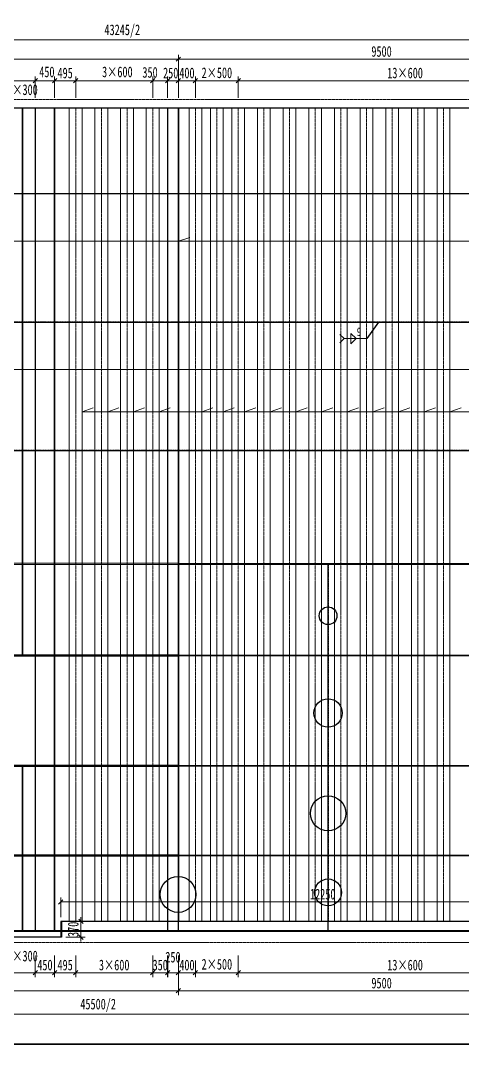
# Model space of a CAD drawing. Header units: millimetres. Extents: x -89049 to 410567, y -307459 to -100425.
# Drawn here: x 61038 to 71366, y -138781 to -114713 of the extents above; entities that cross this region are included whole.
import ezdxf
from ezdxf.enums import TextEntityAlignment as Align

# ---------------------------------------------------------------- set-up
doc = ezdxf.new("R2010")
doc.units = ezdxf.units.MM
doc.linetypes.add('CENTER2', pattern=[28.575, 19.05, -3.175, 3.175, -3.175])
doc.linetypes.add('DASHED', pattern=[0.75, 0.5, -0.25])
doc.layers.get('Defpoints').update_dxf_attribs({"color": 8})
for name, color, linetype, lineweight in [('Dim', 4, 'Continuous', 15), ('中心线', 2, 'CENTER2', 15), ('细实线', 4, 'Continuous', 15), ('虚线', 7, 'DASHED', 13), ('钢板粗线', 1, 'Continuous', 25)]:
    doc.layers.add(name, color=color, linetype=linetype, lineweight=lineweight)
doc.layers.add('Text', color=4, linetype='Continuous')
doc.styles.add('111', font='', dxfattribs={"width": 0.7})
doc.styles.add('SMEDI', font='', dxfattribs={"width": 0.75})
doc.styles.get("Standard").update_dxf_attribs({"font": ''})
doc.styles.get('111').set_extended_font_data('仿宋_GB2312')
doc.styles.get('SMEDI').set_extended_font_data('仿宋_GB2312')
doc.styles.get('Standard').set_extended_font_data('仿宋_GB2312')
doc.dimstyles.new('200', dxfattribs={"dimscale": 0, "dimtxt": 2.5, "dimasz": 1, "dimexe": 1, "dimexo": 1, "dimgap": 0.6, "dimtad": 1, "dimdec": 0, "dimdsep": 46, "dimtxsty": '111', "dimblk": 'OBLIQUE', "dimcen": 0, "dimclrd": 4, "dimclre": 4, "dimclrt": 4, "dimadec": 1, "dimazin": 2, "dimtfac": 1, "dimtdec": 0, "dimtix": 1, "dimtmove": 2, "dimatfit": 3, "dimfxl": 4, "dimfxlon": 1, "dimtolj": 1, "dimlwd": -1, "dimlwe": -1, "dimarcsym": 0})
doc.dimstyles.new('MSteel_1.0_1.0', dxfattribs={"dimtxt": 3, "dimasz": 1.2, "dimexe": 1, "dimexo": 1, "dimgap": 1, "dimtad": 3, "dimtoh": 1, "dimdec": 0, "dimzin": 0, "dimdsep": 46, "dimtxsty": 'Standard', "dimblk": 'ARCHTICK', "dimcen": 0.09, "dimclrd": 3, "dimclre": 3, "dimadec": 0, "dimazin": 0, "dimtfac": 1, "dimtdec": 4, "dimtofl": 0, "dimtmove": 0, "dimatfit": 3, "dimfxl": 1, "dimtolj": 1, "dimtzin": 0, "dimarcsym": 0})

# ---------------------------------------------------------------- blocks, each defined once
blk = doc.blocks.new('_Oblique')
at = {"color": 0, "linetype": 'ByBlock', "lineweight": -2}
blk.add_line((-0.5, -0.5), (0.5, 0.5), dxfattribs=at)
blk = doc.blocks.new('*D169')
at = {"layer": 'Defpoints', "color": 0, "transparency": 16777216}
for p in [(74226, -115614), (74226, -116066), (64726, -116828)]:
    blk.add_point(p, dxfattribs=at)
at = {"layer": '细实线', "color": 4, "transparency": 16777216}
for p, q in [((64726, -116014), (64726, -115514)), ((74226, -115966), (74226, -115514)), ((64726, -115614), (74226, -115614))]:
    blk.add_line(p, q, dxfattribs=at)
at = {"layer": '细实线', "color": 4, "transparency": 16777216, "xscale": 99.99999999999999, "yscale": 99.99999999999999, "zscale": 99.99999999999999, "rotation": 180}
blk.add_blockref('_Oblique', (64726, -115614), dxfattribs=at)
at = {"layer": '细实线', "color": 4, "transparency": 16777216, "xscale": 99.99999999999999, "yscale": 99.99999999999999, "zscale": 99.99999999999999}
blk.add_blockref('_Oblique', (74226, -115614), dxfattribs=at)
at = {"layer": '细实线', "color": 4, "transparency": 16777216, "insert": (69476, -115435), "char_height": 250, "attachment_point": 5, "style": '111'}
blk.add_mtext('\\A1;9500', dxfattribs=at)
blk = doc.blocks.new('*D171')
at = {"layer": 'Defpoints', "color": 0, "transparency": 16777216}
for p in [(73926, -116117), (73926, -116395), (66126, -116823)]:
    blk.add_point(p, dxfattribs=at)
at = {"layer": '细实线', "color": 4, "transparency": 16777216}
for p, q in [((66126, -116517), (66126, -116017)), ((66126, -116117), (73926, -116117)), ((73926, -116295), (73926, -116017))]:
    blk.add_line(p, q, dxfattribs=at)
at = {"layer": '细实线', "color": 4, "transparency": 16777216, "xscale": 99.99999999999999, "yscale": 99.99999999999999, "zscale": 99.99999999999999, "rotation": 180}
blk.add_blockref('_Oblique', (66126, -116117), dxfattribs=at)
at = {"layer": '细实线', "color": 4, "transparency": 16777216, "xscale": 99.99999999999999, "yscale": 99.99999999999999, "zscale": 99.99999999999999}
blk.add_blockref('_Oblique', (73926, -116117), dxfattribs=at)
at = {"layer": '细实线', "color": 4, "transparency": 16777216, "insert": (70026, -115938), "char_height": 250, "attachment_point": 5, "style": '111'}
blk.add_mtext('\\A1;13×600', dxfattribs=at)
blk = doc.blocks.new('*D172')
at = {"layer": 'Defpoints', "color": 0, "transparency": 16777216}
for p in [(64726, -116117), (65126, -116500), (64726, -116828)]:
    blk.add_point(p, dxfattribs=at)
at = {"layer": '细实线', "color": 4, "transparency": 16777216}
for p, q in [((64726, -116117), (64626, -116117)), ((64726, -116517), (64726, -116017)), ((65126, -116117), (64726, -116117)), ((65126, -116400), (65126, -116017)), ((65126, -116117), (65226, -116117))]:
    blk.add_line(p, q, dxfattribs=at)
at = {"layer": '细实线', "color": 4, "transparency": 16777216, "xscale": 99.99999999999999, "yscale": 99.99999999999999, "zscale": 99.99999999999999}
blk.add_blockref('_Oblique', (64726, -116117), dxfattribs=at)
at = {"layer": '细实线', "color": 4, "transparency": 16777216, "xscale": 99.99999999999999, "yscale": 99.99999999999999, "zscale": 99.99999999999999, "rotation": 180}
blk.add_blockref('_Oblique', (65126, -116117), dxfattribs=at)
at = {"layer": '细实线', "color": 4, "transparency": 16777216, "insert": (64926, -115938), "char_height": 250, "attachment_point": 5, "style": '111'}
blk.add_mtext('\\A1;400', dxfattribs=at)
blk = doc.blocks.new('*D174')
at = {"layer": 'Defpoints', "color": 0, "transparency": 16777216}
for p in [(64476, -116117), (64476, -116848), (64726, -116828)]:
    blk.add_point(p, dxfattribs=at)
at = {"layer": '细实线', "color": 4, "transparency": 16777216}
for p, q in [((64476, -116517), (64476, -116017)), ((64726, -116117), (64476, -116117)), ((64726, -116517), (64726, -116017))]:
    blk.add_line(p, q, dxfattribs=at)
at = {"layer": '细实线', "color": 4, "transparency": 16777216, "xscale": 99.99999999999999, "yscale": 99.99999999999999, "zscale": 99.99999999999999, "rotation": 180}
blk.add_blockref('_Oblique', (64476, -116117), dxfattribs=at)
at = {"layer": '细实线', "color": 4, "transparency": 16777216, "xscale": 99.99999999999999, "yscale": 99.99999999999999, "zscale": 99.99999999999999}
blk.add_blockref('_Oblique', (64726, -116117), dxfattribs=at)
at = {"layer": '细实线', "color": 4, "transparency": 16777216, "insert": (64547, -115938), "char_height": 250, "attachment_point": 5, "style": '111'}
blk.add_mtext('\\A1;250', dxfattribs=at)
blk = doc.blocks.new('*D175')
at = {"layer": 'Defpoints', "color": 0, "transparency": 16777216}
for p in [(64126, -116117), (62327, -116880), (64126, -116853)]:
    blk.add_point(p, dxfattribs=at)
at = {"layer": '细实线', "color": 4, "transparency": 16777216}
for p, q in [((62327, -116517), (62327, -116017)), ((62327, -116117), (64126, -116117)), ((64126, -116517), (64126, -116017))]:
    blk.add_line(p, q, dxfattribs=at)
at = {"layer": '细实线', "color": 4, "transparency": 16777216, "xscale": 99.99999999999999, "yscale": 99.99999999999999, "zscale": 99.99999999999999, "rotation": 180}
blk.add_blockref('_Oblique', (62327, -116117), dxfattribs=at)
at = {"layer": '细实线', "color": 4, "transparency": 16777216, "xscale": 99.99999999999999, "yscale": 99.99999999999999, "zscale": 99.99999999999999}
blk.add_blockref('_Oblique', (64126, -116117), dxfattribs=at)
at = {"layer": '细实线', "color": 4, "transparency": 16777216, "insert": (63300, -115913), "char_height": 250, "attachment_point": 5, "style": '111'}
blk.add_mtext('\\A1;3×600', dxfattribs=at)
blk = doc.blocks.new('*D176')
at = {"layer": 'Defpoints', "color": 0, "transparency": 16777216}
for p in [(65126, -116117), (66126, -116485), (65126, -116833)]:
    blk.add_point(p, dxfattribs=at)
at = {"layer": '细实线', "color": 4, "transparency": 16777216}
for p, q in [((65126, -116517), (65126, -116017)), ((66126, -116117), (65126, -116117)), ((66126, -116385), (66126, -116017))]:
    blk.add_line(p, q, dxfattribs=at)
at = {"layer": '细实线', "color": 4, "transparency": 16777216, "xscale": 99.99999999999999, "yscale": 99.99999999999999, "zscale": 99.99999999999999, "rotation": 180}
blk.add_blockref('_Oblique', (65126, -116117), dxfattribs=at)
at = {"layer": '细实线', "color": 4, "transparency": 16777216, "xscale": 99.99999999999999, "yscale": 99.99999999999999, "zscale": 99.99999999999999}
blk.add_blockref('_Oblique', (66126, -116117), dxfattribs=at)
at = {"layer": '细实线', "color": 4, "transparency": 16777216, "insert": (65626, -115934), "char_height": 250, "attachment_point": 5, "style": '111'}
blk.add_mtext('\\A1;2×500', dxfattribs=at)
blk = doc.blocks.new('*D177')
at = {"layer": 'Defpoints', "color": 0, "transparency": 16777216}
for p in [(64126, -116117), (64126, -116853), (64476, -116828)]:
    blk.add_point(p, dxfattribs=at)
at = {"layer": '细实线', "color": 4, "transparency": 16777216}
for p, q in [((64126, -116517), (64126, -116017)), ((64476, -116117), (64126, -116117)), ((64476, -116517), (64476, -116017))]:
    blk.add_line(p, q, dxfattribs=at)
at = {"layer": '细实线', "color": 4, "transparency": 16777216, "xscale": 99.99999999999999, "yscale": 99.99999999999999, "zscale": 99.99999999999999, "rotation": 180}
blk.add_blockref('_Oblique', (64126, -116117), dxfattribs=at)
at = {"layer": '细实线', "color": 4, "transparency": 16777216, "xscale": 99.99999999999999, "yscale": 99.99999999999999, "zscale": 99.99999999999999}
blk.add_blockref('_Oblique', (64476, -116117), dxfattribs=at)
at = {"layer": '细实线', "color": 4, "transparency": 16777216, "insert": (64064, -115924), "char_height": 250, "attachment_point": 5, "style": '111'}
blk.add_mtext('\\A1;350', dxfattribs=at)
blk = doc.blocks.new('*D178')
at = {"layer": 'Defpoints', "color": 0, "transparency": 16777216}
for p in [(64726, -115614), (55389, -116757), (64726, -116828)]:
    blk.add_point(p, dxfattribs=at)
at = {"layer": '细实线', "color": 4, "transparency": 16777216}
for p, q in [((55389, -116014), (55389, -115514)), ((64726, -116014), (64726, -115514)), ((55389, -115614), (64726, -115614))]:
    blk.add_line(p, q, dxfattribs=at)
at = {"layer": '细实线', "color": 4, "transparency": 16777216, "xscale": 99.99999999999999, "yscale": 99.99999999999999, "zscale": 99.99999999999999, "rotation": 180}
blk.add_blockref('_Oblique', (55389, -115614), dxfattribs=at)
at = {"layer": '细实线', "color": 4, "transparency": 16777216, "xscale": 99.99999999999999, "yscale": 99.99999999999999, "zscale": 99.99999999999999}
blk.add_blockref('_Oblique', (64726, -115614), dxfattribs=at)
at = {"layer": '细实线', "color": 4, "transparency": 16777216, "insert": (60058, -115435), "char_height": 250, "attachment_point": 5, "style": '111'}
blk.add_mtext('\\A1;9337', dxfattribs=at)
blk = doc.blocks.new('*D179')
at = {"layer": 'Defpoints', "color": 0, "transparency": 16777216}
for p in [(74226, -115162), (74226, -115904), (52604, -116757)]:
    blk.add_point(p, dxfattribs=at)
at = {"layer": '细实线', "color": 4, "transparency": 16777216}
for p, q in [((52604, -115562), (52604, -115062)), ((52604, -115162), (74226, -115162)), ((74226, -115562), (74226, -115062))]:
    blk.add_line(p, q, dxfattribs=at)
at = {"layer": '细实线', "color": 4, "transparency": 16777216, "xscale": 99.99999999999999, "yscale": 99.99999999999999, "zscale": 99.99999999999999, "rotation": 180}
blk.add_blockref('_Oblique', (52604, -115162), dxfattribs=at)
at = {"layer": '细实线', "color": 4, "transparency": 16777216, "xscale": 99.99999999999999, "yscale": 99.99999999999999, "zscale": 99.99999999999999}
blk.add_blockref('_Oblique', (74226, -115162), dxfattribs=at)
at = {"layer": '细实线', "color": 4, "transparency": 16777216, "insert": (63415, -114958), "char_height": 250, "attachment_point": 5, "style": '111'}
blk.add_mtext('\\A1;43245/2', dxfattribs=at)
blk = doc.blocks.new('_ArchTick')
at = {"color": 0, "linetype": 'ByBlock', "const_width": 0.15}
blk.add_lwpolyline([(-0.5, -0.5), (0.5, 0.5)], dxfattribs=at)
blk = doc.blocks.new('角焊缝1')
at = {"layer": 'Dim'}
blk.add_line((-3101.17, 370.22), (-3106.48, 370.22), dxfattribs=at)
blk.add_lwpolyline([(-3107.48, 369.22), (-3106.48, 370.22), (-3107.48, 371.22)], dxfattribs=at)
blk.add_lwpolyline([(-3104.91, 371.45), (-3104.91, 368.99), (-3103.68, 370.22)], close=True, dxfattribs=at)
blk = doc.blocks.new('*D182')
at = {"layer": 'Defpoints', "color": 0, "transparency": 16777216}
for p in [(61382, -116117), (61382, -116840), (61832, -116826)]:
    blk.add_point(p, dxfattribs=at)
at = {"layer": '细实线', "color": 4, "transparency": 16777216}
for p, q in [((61382, -116517), (61382, -116017)), ((61832, -116117), (61382, -116117)), ((61832, -116517), (61832, -116017))]:
    blk.add_line(p, q, dxfattribs=at)
at = {"layer": '细实线', "color": 4, "transparency": 16777216, "xscale": 99.99999999999999, "yscale": 99.99999999999999, "zscale": 99.99999999999999, "rotation": 180}
blk.add_blockref('_Oblique', (61382, -116117), dxfattribs=at)
at = {"layer": '细实线', "color": 4, "transparency": 16777216, "xscale": 99.99999999999999, "yscale": 99.99999999999999, "zscale": 99.99999999999999}
blk.add_blockref('_Oblique', (61832, -116117), dxfattribs=at)
at = {"layer": '细实线', "color": 4, "transparency": 16777216, "insert": (61652, -115913), "char_height": 250, "attachment_point": 5, "style": '111'}
blk.add_mtext('\\A1;450', dxfattribs=at)
blk = doc.blocks.new('*D183')
at = {"layer": 'Defpoints', "color": 0, "transparency": 16777216}
for p in [(60782, -116117), (60782, -116849), (61382, -116840)]:
    blk.add_point(p, dxfattribs=at)
at = {"layer": '细实线', "color": 4, "transparency": 16777216}
for p, q in [((60782, -116517), (60782, -116017)), ((61382, -116117), (60782, -116117)), ((61382, -116517), (61382, -116017))]:
    blk.add_line(p, q, dxfattribs=at)
at = {"layer": '细实线', "color": 4, "transparency": 16777216, "xscale": 99.99999999999999, "yscale": 99.99999999999999, "zscale": 99.99999999999999, "rotation": 180}
blk.add_blockref('_Oblique', (60782, -116117), dxfattribs=at)
at = {"layer": '细实线', "color": 4, "transparency": 16777216, "xscale": 99.99999999999999, "yscale": 99.99999999999999, "zscale": 99.99999999999999}
blk.add_blockref('_Oblique', (61382, -116117), dxfattribs=at)
at = {"layer": '细实线', "color": 4, "transparency": 16777216, "insert": (61082, -116329), "char_height": 250, "attachment_point": 5, "style": '111'}
blk.add_mtext('\\A1;2×300', dxfattribs=at)
blk = doc.blocks.new('*D184')
at = {"layer": 'Defpoints', "color": 0, "transparency": 16777216}
for p in [(61832, -116117), (61832, -116833), (62327, -116826)]:
    blk.add_point(p, dxfattribs=at)
at = {"layer": '细实线', "color": 4, "transparency": 16777216}
for p, q in [((61832, -116517), (61832, -116017)), ((62327, -116117), (61832, -116117)), ((62327, -116517), (62327, -116017))]:
    blk.add_line(p, q, dxfattribs=at)
at = {"layer": '细实线', "color": 4, "transparency": 16777216, "xscale": 99.99999999999999, "yscale": 99.99999999999999, "zscale": 99.99999999999999, "rotation": 180}
blk.add_blockref('_Oblique', (61832, -116117), dxfattribs=at)
at = {"layer": '细实线', "color": 4, "transparency": 16777216, "xscale": 99.99999999999999, "yscale": 99.99999999999999, "zscale": 99.99999999999999}
blk.add_blockref('_Oblique', (62327, -116117), dxfattribs=at)
at = {"layer": '细实线', "color": 4, "transparency": 16777216, "insert": (62079, -115938), "char_height": 250, "attachment_point": 5, "style": '111'}
blk.add_mtext('\\A1;495', dxfattribs=at)
blk = doc.blocks.new('*D185')
at = {"layer": 'Defpoints', "color": 0, "transparency": 16777216}
for p in [(64727, -136255), (74227, -137017), (74227, -137387)]:
    blk.add_point(p, dxfattribs=at)
at = {"layer": '细实线', "color": 4, "transparency": 16777216}
for p, q in [((64727, -136987), (64727, -137487)), ((74227, -137117), (74227, -137487)), ((64727, -137387), (74227, -137387))]:
    blk.add_line(p, q, dxfattribs=at)
at = {"layer": '细实线', "color": 4, "transparency": 16777216, "xscale": 99.99999999999999, "yscale": 99.99999999999999, "zscale": 99.99999999999999, "rotation": 180}
blk.add_blockref('_Oblique', (64727, -137387), dxfattribs=at)
at = {"layer": '细实线', "color": 4, "transparency": 16777216, "xscale": 99.99999999999999, "yscale": 99.99999999999999, "zscale": 99.99999999999999}
blk.add_blockref('_Oblique', (74227, -137387), dxfattribs=at)
at = {"layer": '细实线', "color": 4, "transparency": 16777216, "insert": (69477, -137209), "char_height": 250, "attachment_point": 5, "style": '111'}
blk.add_mtext('\\A1;9500', dxfattribs=at)
blk = doc.blocks.new('*D187')
at = {"layer": 'Defpoints', "color": 0, "transparency": 16777216}
for p in [(66126, -136260), (73926, -136688), (73926, -136966)]:
    blk.add_point(p, dxfattribs=at)
at = {"layer": '细实线', "color": 4, "transparency": 16777216}
for p, q in [((66126, -136566), (66126, -137066)), ((73926, -136788), (73926, -137066)), ((66126, -136966), (73926, -136966))]:
    blk.add_line(p, q, dxfattribs=at)
at = {"layer": '细实线', "color": 4, "transparency": 16777216, "xscale": 99.99999999999999, "yscale": 99.99999999999999, "zscale": 99.99999999999999, "rotation": 180}
blk.add_blockref('_Oblique', (66126, -136966), dxfattribs=at)
at = {"layer": '细实线', "color": 4, "transparency": 16777216, "xscale": 99.99999999999999, "yscale": 99.99999999999999, "zscale": 99.99999999999999}
blk.add_blockref('_Oblique', (73926, -136966), dxfattribs=at)
at = {"layer": '细实线', "color": 4, "transparency": 16777216, "insert": (70026, -136787), "char_height": 250, "attachment_point": 5, "style": '111'}
blk.add_mtext('\\A1;13×600', dxfattribs=at)
blk = doc.blocks.new('*D188')
at = {"layer": 'Defpoints', "color": 0, "transparency": 16777216}
for p in [(64726, -136255), (65126, -136583), (64726, -136966)]:
    blk.add_point(p, dxfattribs=at)
at = {"layer": '细实线', "color": 4, "transparency": 16777216}
for p, q in [((64726, -136566), (64726, -137066)), ((65126, -136683), (65126, -137066)), ((64726, -136966), (64626, -136966)), ((65126, -136966), (64726, -136966)), ((65126, -136966), (65226, -136966))]:
    blk.add_line(p, q, dxfattribs=at)
at = {"layer": '细实线', "color": 4, "transparency": 16777216, "xscale": 99.99999999999999, "yscale": 99.99999999999999, "zscale": 99.99999999999999}
blk.add_blockref('_Oblique', (64726, -136966), dxfattribs=at)
at = {"layer": '细实线', "color": 4, "transparency": 16777216, "xscale": 99.99999999999999, "yscale": 99.99999999999999, "zscale": 99.99999999999999, "rotation": 180}
blk.add_blockref('_Oblique', (65126, -136966), dxfattribs=at)
at = {"layer": '细实线', "color": 4, "transparency": 16777216, "insert": (64926, -136787), "char_height": 250, "attachment_point": 5, "style": '111'}
blk.add_mtext('\\A1;400', dxfattribs=at)
blk = doc.blocks.new('*D190')
at = {"layer": 'Defpoints', "color": 0, "transparency": 16777216}
for p in [(64477, -136235), (64726, -136255), (64477, -136966)]:
    blk.add_point(p, dxfattribs=at)
at = {"layer": '细实线', "color": 4, "transparency": 16777216}
for p, q in [((64477, -136566), (64477, -137066)), ((64726, -136566), (64726, -137066)), ((64726, -136966), (64477, -136966))]:
    blk.add_line(p, q, dxfattribs=at)
at = {"layer": '细实线', "color": 4, "transparency": 16777216, "xscale": 99.99999999999999, "yscale": 99.99999999999999, "zscale": 99.99999999999999, "rotation": 180}
blk.add_blockref('_Oblique', (64477, -136966), dxfattribs=at)
at = {"layer": '细实线', "color": 4, "transparency": 16777216, "xscale": 99.99999999999999, "yscale": 99.99999999999999, "zscale": 99.99999999999999}
blk.add_blockref('_Oblique', (64726, -136966), dxfattribs=at)
at = {"layer": '细实线', "color": 4, "transparency": 16777216, "insert": (64600, -136603), "char_height": 250, "attachment_point": 5, "style": '111'}
blk.add_mtext('\\A1;250', dxfattribs=at)
blk = doc.blocks.new('*D191')
at = {"layer": 'Defpoints', "color": 0, "transparency": 16777216}
for p in [(65126, -136583), (66126, -136598), (65126, -136966)]:
    blk.add_point(p, dxfattribs=at)
at = {"layer": '细实线', "color": 4, "transparency": 16777216}
for p, q in [((65126, -136683), (65126, -137066)), ((66126, -136698), (66126, -137066)), ((66126, -136966), (65126, -136966))]:
    blk.add_line(p, q, dxfattribs=at)
at = {"layer": '细实线', "color": 4, "transparency": 16777216, "xscale": 99.99999999999999, "yscale": 99.99999999999999, "zscale": 99.99999999999999, "rotation": 180}
blk.add_blockref('_Oblique', (65126, -136966), dxfattribs=at)
at = {"layer": '细实线', "color": 4, "transparency": 16777216, "xscale": 99.99999999999999, "yscale": 99.99999999999999, "zscale": 99.99999999999999}
blk.add_blockref('_Oblique', (66126, -136966), dxfattribs=at)
at = {"layer": '细实线', "color": 4, "transparency": 16777216, "insert": (65626, -136769), "char_height": 250, "attachment_point": 5, "style": '111'}
blk.add_mtext('\\A1;2×500', dxfattribs=at)
blk = doc.blocks.new('*D192')
at = {"layer": 'Defpoints', "color": 0, "transparency": 16777216}
for p in [(53606, -136137), (64727, -136255), (64727, -137387)]:
    blk.add_point(p, dxfattribs=at)
at = {"layer": '细实线', "color": 4, "transparency": 16777216}
for p, q in [((53606, -136987), (53606, -137487)), ((64727, -136987), (64727, -137487)), ((53606, -137387), (64727, -137387))]:
    blk.add_line(p, q, dxfattribs=at)
at = {"layer": '细实线', "color": 4, "transparency": 16777216, "xscale": 99.99999999999999, "yscale": 99.99999999999999, "zscale": 99.99999999999999, "rotation": 180}
blk.add_blockref('_Oblique', (53606, -137387), dxfattribs=at)
at = {"layer": '细实线', "color": 4, "transparency": 16777216, "xscale": 99.99999999999999, "yscale": 99.99999999999999, "zscale": 99.99999999999999}
blk.add_blockref('_Oblique', (64727, -137387), dxfattribs=at)
at = {"layer": '细实线', "color": 4, "transparency": 16777216, "insert": (59166, -137209), "char_height": 250, "attachment_point": 5, "style": '111'}
blk.add_mtext('\\A1;11120', dxfattribs=at)
blk = doc.blocks.new('*D193')
at = {"layer": 'Defpoints', "color": 0, "transparency": 16777216}
for p in [(51476, -136127), (74227, -137229), (74227, -137932)]:
    blk.add_point(p, dxfattribs=at)
at = {"layer": '细实线', "color": 4, "transparency": 16777216}
for p, q in [((51476, -137532), (51476, -138032)), ((74227, -137532), (74227, -138032)), ((51476, -137932), (74227, -137932))]:
    blk.add_line(p, q, dxfattribs=at)
at = {"layer": '细实线', "color": 4, "transparency": 16777216, "xscale": 99.99999999999999, "yscale": 99.99999999999999, "zscale": 99.99999999999999, "rotation": 180}
blk.add_blockref('_Oblique', (51476, -137932), dxfattribs=at)
at = {"layer": '细实线', "color": 4, "transparency": 16777216, "xscale": 99.99999999999999, "yscale": 99.99999999999999, "zscale": 99.99999999999999}
blk.add_blockref('_Oblique', (74227, -137932), dxfattribs=at)
at = {"layer": '细实线', "color": 4, "transparency": 16777216, "insert": (62851, -137728), "char_height": 250, "attachment_point": 5, "style": '111'}
blk.add_mtext('\\A1;45500/2', dxfattribs=at)
blk = doc.blocks.new('*D194')
at = {"layer": 'Defpoints', "color": 0, "transparency": 16777216}
for p in [(62327, -136257), (64126, -136458), (64126, -136966)]:
    blk.add_point(p, dxfattribs=at)
at = {"layer": '细实线', "color": 4, "transparency": 16777216}
for p, q in [((62327, -136566), (62327, -137066)), ((64126, -136566), (64126, -137066)), ((62327, -136966), (64126, -136966))]:
    blk.add_line(p, q, dxfattribs=at)
at = {"layer": '细实线', "color": 4, "transparency": 16777216, "xscale": 99.99999999999999, "yscale": 99.99999999999999, "zscale": 99.99999999999999, "rotation": 180}
blk.add_blockref('_Oblique', (62327, -136966), dxfattribs=at)
at = {"layer": '细实线', "color": 4, "transparency": 16777216, "xscale": 99.99999999999999, "yscale": 99.99999999999999, "zscale": 99.99999999999999}
blk.add_blockref('_Oblique', (64126, -136966), dxfattribs=at)
at = {"layer": '细实线', "color": 4, "transparency": 16777216, "insert": (63226, -136787), "char_height": 250, "attachment_point": 5, "style": '111'}
blk.add_mtext('\\A1;3×600', dxfattribs=at)
blk = doc.blocks.new('*D196')
at = {"layer": 'Defpoints', "color": 0, "transparency": 16777216}
for p in [(64126, -136284), (64476, -136309), (64126, -136966)]:
    blk.add_point(p, dxfattribs=at)
at = {"layer": '细实线', "color": 4, "transparency": 16777216}
for p, q in [((64126, -136566), (64126, -137066)), ((64476, -136566), (64476, -137066)), ((64126, -136966), (64026, -136966)), ((64476, -136966), (64126, -136966)), ((64476, -136966), (64576, -136966))]:
    blk.add_line(p, q, dxfattribs=at)
at = {"layer": '细实线', "color": 4, "transparency": 16777216, "xscale": 99.99999999999999, "yscale": 99.99999999999999, "zscale": 99.99999999999999}
blk.add_blockref('_Oblique', (64126, -136966), dxfattribs=at)
at = {"layer": '细实线', "color": 4, "transparency": 16777216, "xscale": 99.99999999999999, "yscale": 99.99999999999999, "zscale": 99.99999999999999, "rotation": 180}
blk.add_blockref('_Oblique', (64476, -136966), dxfattribs=at)
at = {"layer": '细实线', "color": 4, "transparency": 16777216, "insert": (64301, -136787), "char_height": 250, "attachment_point": 5, "style": '111'}
blk.add_mtext('\\A1;350', dxfattribs=at)
blk = doc.blocks.new('*D198')
at = {"layer": 'Defpoints', "color": 0, "transparency": 16777216}
for p in [(61832, -136250), (62327, -136257), (61832, -136966)]:
    blk.add_point(p, dxfattribs=at)
at = {"layer": '细实线', "color": 4, "transparency": 16777216}
for p, q in [((61832, -136566), (61832, -137066)), ((62327, -136566), (62327, -137066)), ((62327, -136966), (61832, -136966))]:
    blk.add_line(p, q, dxfattribs=at)
at = {"layer": '细实线', "color": 4, "transparency": 16777216, "xscale": 99.99999999999999, "yscale": 99.99999999999999, "zscale": 99.99999999999999, "rotation": 180}
blk.add_blockref('_Oblique', (61832, -136966), dxfattribs=at)
at = {"layer": '细实线', "color": 4, "transparency": 16777216, "xscale": 99.99999999999999, "yscale": 99.99999999999999, "zscale": 99.99999999999999}
blk.add_blockref('_Oblique', (62327, -136966), dxfattribs=at)
at = {"layer": '细实线', "color": 4, "transparency": 16777216, "insert": (62079, -136787), "char_height": 250, "attachment_point": 5, "style": '111'}
blk.add_mtext('\\A1;495', dxfattribs=at)
blk = doc.blocks.new('*D199')
at = {"layer": 'Defpoints', "color": 0, "transparency": 16777216}
for p in [(61382, -136243), (61832, -136257), (61382, -136966)]:
    blk.add_point(p, dxfattribs=at)
at = {"layer": '细实线', "color": 4, "transparency": 16777216}
for p, q in [((61382, -136566), (61382, -137066)), ((61832, -136566), (61832, -137066)), ((61382, -136966), (61282, -136966)), ((61832, -136966), (61382, -136966)), ((61832, -136966), (61932, -136966))]:
    blk.add_line(p, q, dxfattribs=at)
at = {"layer": '细实线', "color": 4, "transparency": 16777216, "xscale": 99.99999999999999, "yscale": 99.99999999999999, "zscale": 99.99999999999999}
blk.add_blockref('_Oblique', (61382, -136966), dxfattribs=at)
at = {"layer": '细实线', "color": 4, "transparency": 16777216, "xscale": 99.99999999999999, "yscale": 99.99999999999999, "zscale": 99.99999999999999, "rotation": 180}
blk.add_blockref('_Oblique', (61832, -136966), dxfattribs=at)
at = {"layer": '细实线', "color": 4, "transparency": 16777216, "insert": (61607, -136787), "char_height": 250, "attachment_point": 5, "style": '111'}
blk.add_mtext('\\A1;450', dxfattribs=at)
blk = doc.blocks.new('*D200')
at = {"layer": 'Defpoints', "color": 0, "transparency": 16777216}
for p in [(60781, -136235), (61382, -136257), (60781, -136966)]:
    blk.add_point(p, dxfattribs=at)
at = {"layer": '细实线', "color": 4, "transparency": 16777216}
for p, q in [((60781, -136566), (60781, -137066)), ((61382, -136566), (61382, -137066)), ((61382, -136966), (60781, -136966))]:
    blk.add_line(p, q, dxfattribs=at)
at = {"layer": '细实线', "color": 4, "transparency": 16777216, "xscale": 99.99999999999999, "yscale": 99.99999999999999, "zscale": 99.99999999999999, "rotation": 180}
blk.add_blockref('_Oblique', (60781, -136966), dxfattribs=at)
at = {"layer": '细实线', "color": 4, "transparency": 16777216, "xscale": 99.99999999999999, "yscale": 99.99999999999999, "zscale": 99.99999999999999}
blk.add_blockref('_Oblique', (61382, -136966), dxfattribs=at)
at = {"layer": '细实线', "color": 4, "transparency": 16777216, "insert": (61082, -136577), "char_height": 250, "attachment_point": 5, "style": '111'}
blk.add_mtext('\\A1;2×300', dxfattribs=at)
blk = doc.blocks.new('*D242')
at = {"layer": 'Defpoints', "color": 0, "transparency": 16777216}
for p in [(51476, -135989), (74226, -135987), (51476, -136966)]:
    blk.add_point(p, dxfattribs=at)
at = {"layer": '细实线', "color": 4, "transparency": 16777216}
for p, q in [((51476, -136566), (51476, -137066)), ((74226, -136566), (74226, -137066)), ((74226, -136966), (51476, -136966))]:
    blk.add_line(p, q, dxfattribs=at)
at = {"layer": '细实线', "color": 4, "transparency": 16777216, "xscale": 99.99999999999999, "yscale": 99.99999999999999, "zscale": 99.99999999999999, "rotation": 180}
blk.add_blockref('_Oblique', (51476, -136966), dxfattribs=at)
at = {"layer": '细实线', "color": 4, "transparency": 16777216, "xscale": 99.99999999999999, "yscale": 99.99999999999999, "zscale": 99.99999999999999}
blk.add_blockref('_Oblique', (74226, -136966), dxfattribs=at)
at = {"layer": '细实线', "color": 4, "transparency": 16777216, "insert": (51297, -136785), "char_height": 250, "attachment_point": 5, "style": '111'}
blk.add_mtext('\\A1;22750', dxfattribs=at)
blk = doc.blocks.new('*D1224')
at = {"layer": 'Defpoints', "color": 0, "transparency": 16777216}
for p in [(61992, -135767), (61992, -136137), (62448, -136137)]:
    blk.add_point(p, dxfattribs=at)
at = {"layer": '细实线', "color": 4, "transparency": 16777216}
for p, q in [((62448, -135767), (62448, -135667)), ((62092, -135767), (62548, -135767)), ((62448, -135767), (62448, -136137)), ((62092, -136137), (62548, -136137)), ((62448, -136137), (62448, -136237))]:
    blk.add_line(p, q, dxfattribs=at)
at = {"layer": '细实线', "color": 4, "transparency": 16777216, "xscale": 99.99999999999999, "yscale": 99.99999999999999, "zscale": 99.99999999999999}
for p, rotation in [((62448, -135767), 270), ((62448, -136137), 90)]:
    blk.add_blockref('_Oblique', p, dxfattribs=dict(at, rotation=rotation))
at = {"layer": '细实线', "color": 4, "transparency": 16777216, "insert": (62269, -135952), "char_height": 250, "attachment_point": 5, "rotation": 90, "style": '111'}
blk.add_mtext('\\A1;370', dxfattribs=at)
blk = doc.blocks.new('*D1225')
at = {"layer": 'Defpoints', "color": 0, "transparency": 16777216}
for p in [(74226, -135310), (61976, -135767), (74226, -135767)]:
    blk.add_point(p, dxfattribs=at)
at = {"layer": '细实线', "color": 4, "transparency": 16777216}
for p, q in [((61976, -135667), (61976, -135210)), ((74226, -135667), (74226, -135210)), ((61976, -135310), (74226, -135310))]:
    blk.add_line(p, q, dxfattribs=at)
at = {"layer": '细实线', "color": 4, "transparency": 16777216, "xscale": 99.99999999999999, "yscale": 99.99999999999999, "zscale": 99.99999999999999, "rotation": 180}
blk.add_blockref('_Oblique', (61976, -135310), dxfattribs=at)
at = {"layer": '细实线', "color": 4, "transparency": 16777216, "xscale": 99.99999999999999, "yscale": 99.99999999999999, "zscale": 99.99999999999999}
blk.add_blockref('_Oblique', (74226, -135310), dxfattribs=at)
at = {"layer": '细实线', "color": 4, "transparency": 16777216, "insert": (68101, -135131), "char_height": 250, "attachment_point": 5, "style": '111'}
blk.add_mtext('\\A1;12250', dxfattribs=at)

msp = doc.modelspace()

# ---------------------------------------------------------------- linework, layer by layer
at = {"layer": 'Defpoints'}
for p, q in [((61081.2, -116757.1), (61081.2, -129549.9)), ((61381.2, -116757.1), (61381.2, -135987.1)), ((61831.2, -116757.1), (61831.2, -135987.1)), ((64476.2, -135987.1), (64476.2, -116757.1)), ((64726.2, -135987.1), (64726.2, -116757.1)), ((52400.9, -118757.1), (74226.2, -118757.1)), ((52096.7, -121757.1), (74226.2, -121757.1)), ((51792.5, -124757.1), (74226.2, -124757.1)), ((68226.2, -135987.1), (68226.2, -127422)), ((61081.2, -132130.1), (61081.2, -135987.1)), ((74226.2, -134225.3), (60480.3, -134225.3)), ((74226.2, -135987.1), (51526.2, -135987.1))]:
    msp.add_line(p, q, dxfattribs=at)
for points in [[(47566.6, -113054.1), (86066.6, -113054.1), (86066.6, -138634.1), (47566.6, -138634.1)], [(47566.6, -138634.1), (86066.6, -138634.1), (86066.6, -164214.1), (47566.6, -164214.1)]]:
    msp.add_lwpolyline(points, close=True, dxfattribs=at)
at = {"layer": 'Defpoints', "elevation": 0}
for points in [[(74226.2, -129549.9), (60802.3, -129549.9), (58692.4, -129311.5), (51526.2, -129311.5)], [(74226.2, -132130.1), (60760.8, -132130.1), (58484.5, -131862.5), (51526.2, -131862.5)]]:
    msp.add_lwpolyline(points, dxfattribs=at)
at = {"layer": 'Defpoints'}
for centre, radius in [((68226.2, -128622.9), 206.8), ((68226.2, -130895.4), 331.9), ((68226.2, -133240.4), 412.2), ((64719.2, -135136.1), 418.8), ((68226.2, -135089.7), 314.7)]:
    msp.add_circle(centre, radius, dxfattribs=at)
at = {"layer": 'Dim', "color": 8}
for p, q in [((61992.2, -135975.1), (74226.2, -135975.1)), ((61992.2, -135999.1), (74226.2, -135999.1))]:
    msp.add_line(p, q, dxfattribs=at)
at = {"layer": '中心线', "ltscale": 0.3}
for p, q in [((75920.2, -116557.1), (51283.6, -116557.1)), ((75922.8, -136257.1), (50938.9, -136257.1))]:
    msp.add_line(p, q, dxfattribs=at)
at = {"layer": '中心线', "color": 6, "ltscale": 0.3}
for p, q in [((62326.5, -135767.1), (62326.5, -116757.1)), ((62926.5, -135767.1), (62926.5, -116757.1)), ((63526.5, -135767.1), (63526.5, -116757.1)), ((64126.4, -135767.1), (64126.4, -116757.1)), ((65125.9, -135767.1), (65125.9, -116757.1)), ((65625.9, -135767.1), (65625.9, -116757.1)), ((66125.9, -135767.1), (66125.9, -116757.1)), ((66725.9, -135767.1), (66725.9, -116757.1)), ((67325.9, -135767.1), (67325.9, -116757.1)), ((67925.9, -135767.1), (67925.9, -116757.1)), ((68525.9, -135767.1), (68525.9, -116757.1)), ((69125.9, -135767.1), (69125.9, -116757.1)), ((69725.9, -135767.1), (69725.9, -116757.1)), ((70325.9, -135767.1), (70325.9, -116757.1)), ((70925.9, -135767.1), (70925.9, -116757.1))]:
    msp.add_line(p, q, dxfattribs=at)
at = {"layer": '细实线'}
for p, q in [((64990.5, -119781.4), (64732.7, -119868.6)), ((54900.3, -119868.6), (75638.6, -119868.6)), ((58882.9, -122870.5), (75885.5, -122870.5)), ((62734.1, -123766.7), (62476.3, -123853.9)), ((62476.3, -123853.9), (75518.4, -123853.9)), ((63334.1, -123766.7), (63076.3, -123853.9)), ((63934.1, -123766.7), (63676.3, -123853.9)), ((64534.1, -123766.7), (64276.3, -123853.9)), ((65533.7, -123766.7), (65275.9, -123853.9)), ((66033.7, -123766.7), (65775.9, -123853.9)), ((66533.7, -123766.7), (66275.9, -123853.9)), ((67133.7, -123766.7), (66875.9, -123853.9)), ((67733.7, -123766.7), (67475.9, -123853.9)), ((68333.7, -123766.7), (68075.9, -123853.9)), ((68933.7, -123766.7), (68675.9, -123853.9)), ((69533.7, -123766.7), (69275.9, -123853.9)), ((70133.7, -123766.7), (69875.9, -123853.9)), ((70733.7, -123766.7), (70475.9, -123853.9)), ((71333.7, -123766.7), (71075.9, -123853.9)), ((61976.2, -135975.1), (53613.2, -135975.1)), ((61976.2, -135999.1), (53613.2, -135999.1))]:
    msp.add_line(p, q, dxfattribs=at)
at = {"layer": '细实线', "color": 3}
for p, q in [((64719.2, -127396), (60539.3, -127396)), ((64719.2, -127424), (60539.7, -127424)), ((64719.2, -134211.3), (60520.3, -134211.3)), ((64719.2, -134239.3), (60520.3, -134239.3))]:
    msp.add_line(p, q, dxfattribs=at)
at = {"layer": '细实线', "color": 3, "elevation": 0}
for points in [[(64719.2, -129535.9), (60840.7, -129535.9)], [(64719.2, -129563.9), (60844.7, -129563.9)], [(64719.2, -132116.1), (60803.1, -132116.1)], [(64719.2, -132144.1), (60799.3, -132144.1)]]:
    msp.add_lwpolyline(points, dxfattribs=at)
at = {"layer": '虚线', "ltscale": 4}
for p, q in [((61075.2, -116757.1), (61075.2, -129535.9)), ((61087.2, -116757.1), (61087.2, -129535.9)), ((61375.2, -116757.1), (61375.2, -135975.1)), ((61387.2, -116757.1), (61387.2, -135975.1)), ((61825.2, -116757.1), (61825.2, -135975.1)), ((61837.2, -116757.1), (61837.2, -135975.1)), ((64470.2, -135767.1), (64470.2, -116757.1)), ((64482.2, -135767.1), (64482.2, -116757.1)), ((64733.2, -129543.9), (74226.2, -129543.9)), ((64733.2, -129555.9), (74226.2, -129555.9)), ((64733.2, -132124.1), (74226.2, -132124.1)), ((64733.2, -132136.1), (74226.2, -132136.1)), ((61075.2, -132144.1), (61075.2, -135975.1)), ((61087.2, -132144.1), (61087.2, -135975.1)), ((64733.2, -134219.3), (74226.2, -134219.3)), ((64733.2, -134231.3), (74226.2, -134231.3))]:
    msp.add_line(p, q, dxfattribs=at)
at = {"layer": '虚线', "color": 6, "ltscale": 4}
for p, q in [((62176.5, -135767.1), (62176.5, -116757.1)), ((62476.5, -135767.1), (62476.5, -116757.1)), ((62776.5, -135767.1), (62776.5, -116757.1)), ((63076.5, -135767.1), (63076.5, -116757.1)), ((63376.5, -135767.1), (63376.5, -116757.1)), ((63676.5, -135767.1), (63676.5, -116757.1)), ((63976.4, -135767.1), (63976.4, -116757.1)), ((64276.4, -135767.1), (64276.4, -116757.1)), ((64975.9, -135767.1), (64975.9, -116757.1)), ((65275.9, -135767.1), (65275.9, -116757.1)), ((65475.9, -135767.1), (65475.9, -116757.1)), ((65775.9, -135767.1), (65775.9, -116757.1)), ((65975.9, -135767.1), (65975.9, -116757.1)), ((66275.9, -135767.1), (66275.9, -116757.1)), ((66575.9, -135767.1), (66575.9, -116757.1)), ((66875.9, -135767.1), (66875.9, -116757.1)), ((67175.9, -135767.1), (67175.9, -116757.1)), ((67475.9, -135767.1), (67475.9, -116757.1)), ((67775.9, -135767.1), (67775.9, -116757.1)), ((68075.9, -135767.1), (68075.9, -116757.1)), ((68375.9, -135767.1), (68375.9, -116757.1)), ((68675.9, -135767.1), (68675.9, -116757.1)), ((68975.9, -135767.1), (68975.9, -116757.1)), ((69275.9, -135767.1), (69275.9, -116757.1)), ((69575.9, -135767.1), (69575.9, -116757.1)), ((69875.9, -135767.1), (69875.9, -116757.1)), ((70175.9, -135767.1), (70175.9, -116757.1)), ((70475.9, -135767.1), (70475.9, -116757.1)), ((70775.9, -135767.1), (70775.9, -116757.1)), ((71075.9, -135767.1), (71075.9, -116757.1))]:
    msp.add_line(p, q, dxfattribs=at)
at = {"layer": '虚线', "color": 2, "ltscale": 4}
for p, q in [((64719.2, -135767.1), (64719.2, -116757.1)), ((64733.2, -135767.1), (64733.2, -116757.1))]:
    msp.add_line(p, q, dxfattribs=at)
at = {"layer": '虚线', "color": 2, "ltscale": 2}
for p, q in [((55076.6, -118763.1), (64719.2, -118763.1)), ((55078.5, -118751.1), (64719.2, -118751.1)), ((64733.2, -118751.1), (74226.2, -118751.1)), ((64733.2, -118763.1), (74226.2, -118763.1)), ((54598.2, -121763.1), (64719.2, -121763.1)), ((54600.1, -121751.1), (64719.2, -121751.1)), ((64733.2, -121751.1), (74226.2, -121751.1)), ((64733.2, -121763.1), (74226.2, -121763.1)), ((54119.8, -124763.1), (64719.2, -124763.1)), ((54121.7, -124751.1), (64719.2, -124751.1)), ((64733.2, -124751.1), (74226.2, -124751.1)), ((64733.2, -124763.1), (74226.2, -124763.1)), ((68220.2, -135767.1), (68220.2, -127422)), ((68232.2, -135767.1), (68232.2, -127422))]:
    msp.add_line(p, q, dxfattribs=at)
at = {"layer": '虚线', "color": 3, "ltscale": 4}
for p, q in [((64733.2, -127398), (74226.2, -127398)), ((64733.2, -127422), (74226.2, -127422))]:
    msp.add_line(p, q, dxfattribs=at)
at = {"layer": '钢板粗线'}
for p, q in [((74226.2, -116757.1), (52603.7, -116757.1)), ((61976.2, -135767.1), (61976.2, -136137.1)), ((74226.2, -135767.1), (61976.2, -135767.1)), ((61992.2, -135767.1), (61992.2, -136137.1)), ((61992.2, -136137.1), (51476.2, -136137.1))]:
    msp.add_line(p, q, dxfattribs=at)

# ---------------------------------------------------------------- block references
at = {"layer": '细实线', "color": 8, "xscale": 100, "yscale": 100, "zscale": 100}
msp.add_blockref('角焊缝1', (379249.5, -159168.2), dxfattribs=at)

# ---------------------------------------------------------------- texts
at = {"layer": 'Text', "style": 'SMEDI', "width": 0.75}
msp.add_text('9', height=200, dxfattribs=at).set_placement((68898.2, -121984.9), align=Align.MIDDLE_LEFT)

# ---------------------------------------------------------------- dimensions: what is measured, and where the dimension line sits
at = {"layer": '细实线'}
for base, p1, p2, text, override, picture, middle in [((74226.4, -115161.7), (52603.7, -116757.1), (74226.4, -115904), '43245/2', {"dimscale": 100, "dimtxsty": '111', "dimblk": 'Oblique'}, '*D179', (63415.1, -114957.8)), ((73926.2, -116117.4), (66126.2, -116823), (73926.2, -116395), '13×600', {"dimscale": 100, "dimtxsty": '111', "dimblk": 'Oblique'}, '*D171', (70026.2, -115938.5)), ((74226.6, -137931.9), (51476.2, -136127.5), (74226.6, -137229.1), '45500/2', {"dimscale": 100, "dimtxsty": '111', "dimblk": 'Oblique'}, '*D193', (62851.4, -137728)), ((64126.4, -136965.8), (62326.5, -136257.1), (64126.4, -136457.8), '3×600', {"dimscale": 100, "dimblk": 'Oblique'}, '*D194', (63226.5, -136786.9)), ((73926.4, -136965.8), (66126.4, -136260.2), (73926.4, -136688.2), '13×600', {"dimscale": 100, "dimtxsty": '111', "dimblk": 'Oblique'}, '*D187', (70026.4, -136786.9))]:
    dim = msp.add_linear_dim(base=base, p1=p1, p2=p2, text=text, dimstyle='200', override=override, dxfattribs=at)
    dim.commit()
    dim.dimension.update_dxf_attribs({"geometry": picture, "text_midpoint": middle})
for base, p1, p2, picture, middle in [((64726.4, -115613.6), (55389.5, -116757.1), (64726.4, -116828), '*D178', (60057.9, -115434.7)), ((74226.4, -115613.6), (64726.4, -116828), (74226.4, -116066.3), '*D169', (69476.4, -115434.7)), ((61831.6, -116117.4), (62326.5, -116826.1), (61831.6, -116833.4), '*D184', (62079.1, -115938.5)), ((64726.2, -116117.4), (65126.2, -116500), (64726.2, -116828), '*D172', (64926.2, -115938.5)), ((74226.2, -135310.3), (61976.2, -135767.1), (74226.2, -135767.1), '*D1225', (68101.2, -135131.3)), ((64726.6, -137387.4), (53606.2, -136137.1), (64726.6, -136255.2), '*D192', (59166.4, -137208.5)), ((61381.6, -136965.8), (61831.6, -136257.1), (61381.6, -136243), '*D199', (61606.6, -136786.9)), ((61831.6, -136965.8), (62326.5, -136257.1), (61831.6, -136249.8), '*D198', (62079.1, -136786.9)), ((64126.4, -136965.8), (64476.4, -136309.1), (64126.4, -136284.1), '*D196', (64301.4, -136786.9)), ((64726.4, -136965.8), (65126.4, -136583.2), (64726.4, -136255.2), '*D188', (64926.4, -136786.9)), ((74226.6, -137387.4), (64726.6, -136255.2), (74226.6, -137016.9), '*D185', (69476.6, -137208.5))]:
    dim = msp.add_linear_dim(base=base, p1=p1, p2=p2, dimstyle='200', override={"dimscale": 100, "dimblk": 'Oblique'}, dxfattribs=at)
    dim.commit()
    dim.dimension.update_dxf_attribs({"geometry": picture, "text_midpoint": middle})
for base, p1, p2, override, picture, middle in [((61381.6, -116117.4), (61831.6, -116826.1), (61381.6, -116840.1), {"dimscale": 100, "dimtxsty": '111', "dimblk": 'Oblique'}, '*D182', (61651.5, -115913.5)), ((64126.4, -116117.4), (64476.4, -116828), (64126.4, -116853), {"dimscale": 100, "dimblk": 'Oblique'}, '*D177', (64063.9, -115923.6)), ((64476.4, -116117.4), (64726.2, -116828), (64476.4, -116847.7), {"dimscale": 100, "dimblk": 'Oblique'}, '*D174', (64547.2, -115938.5)), ((51476.2, -136965.6), (74226.2, -135987.1), (51476.2, -135989.2), {"dimscale": 100, "dimblk": 'Oblique'}, '*D242', (51297.4, -136785.3)), ((64476.6, -136965.8), (64726.4, -136255.2), (64476.6, -136235.5), {"dimscale": 100, "dimblk": 'Oblique'}, '*D190', (64599.8, -136603.5))]:
    dim = msp.add_linear_dim(base=base, p1=p1, p2=p2, dimstyle='200', override=override, dxfattribs=at)
    dim.commit()
    dim.dimension.update_dxf_attribs({"geometry": picture, "text_midpoint": middle, "dimtype": 160})
for base, p1, p2, text, override, picture, middle in [((64126.4, -116117.4), (62326.5, -116880), (64126.4, -116853), '3×600', {"dimscale": 100, "dimtxsty": '111', "dimblk": 'Oblique'}, '*D175', (63299.7, -115913.5)), ((65126.2, -116117.4), (66126.2, -116485), (65126.2, -116832.7), '2×500', {"dimscale": 100, "dimtxsty": '111', "dimblk": 'Oblique'}, '*D176', (65626.2, -115934)), ((60781.6, -116117.4), (61381.6, -116840.1), (60781.6, -116849.1), '2×300', {"dimscale": 100, "dimtxsty": '111', "dimblk": 'Oblique'}, '*D183', (61081.6, -116329)), ((60781.2, -136965.8), (61381.6, -136257.1), (60781.2, -136235.4), '2×300', {"dimscale": 100, "dimblk": 'Oblique'}, '*D200', (61081.6, -136576.7)), ((65126.4, -136965.8), (66126.4, -136598.2), (65126.4, -136583.2), '2×500', {"dimscale": 100, "dimtxsty": '111', "dimblk": 'Oblique'}, '*D191', (65626.4, -136769.1))]:
    dim = msp.add_linear_dim(base=base, p1=p1, p2=p2, text=text, dimstyle='200', override=override, dxfattribs=at)
    dim.commit()
    dim.dimension.update_dxf_attribs({"geometry": picture, "text_midpoint": middle, "dimtype": 160})
dim = msp.add_linear_dim(base=(62448.2, -136137.1), p1=(61992.2, -135767.1), p2=(61992.2, -136137.1), angle=90, dimstyle='200', override={"dimscale": 100, "dimblk": 'Oblique'}, dxfattribs=at)
dim.commit()
dim.dimension.update_dxf_attribs({"geometry": '*D1224', "text_midpoint": (62269.2, -135952.1)})

# ---------------------------------------------------------------- leaders
at = {"layer": 'Dim'}
msp.add_leader([(69403.3, -121763.1), (69132, -122145.8)], dimstyle='MSteel_1.0_1.0', override={"dimscale": 100, "dimclrd": 256}, dxfattribs=at)

doc.saveas('drawing.dxf')
